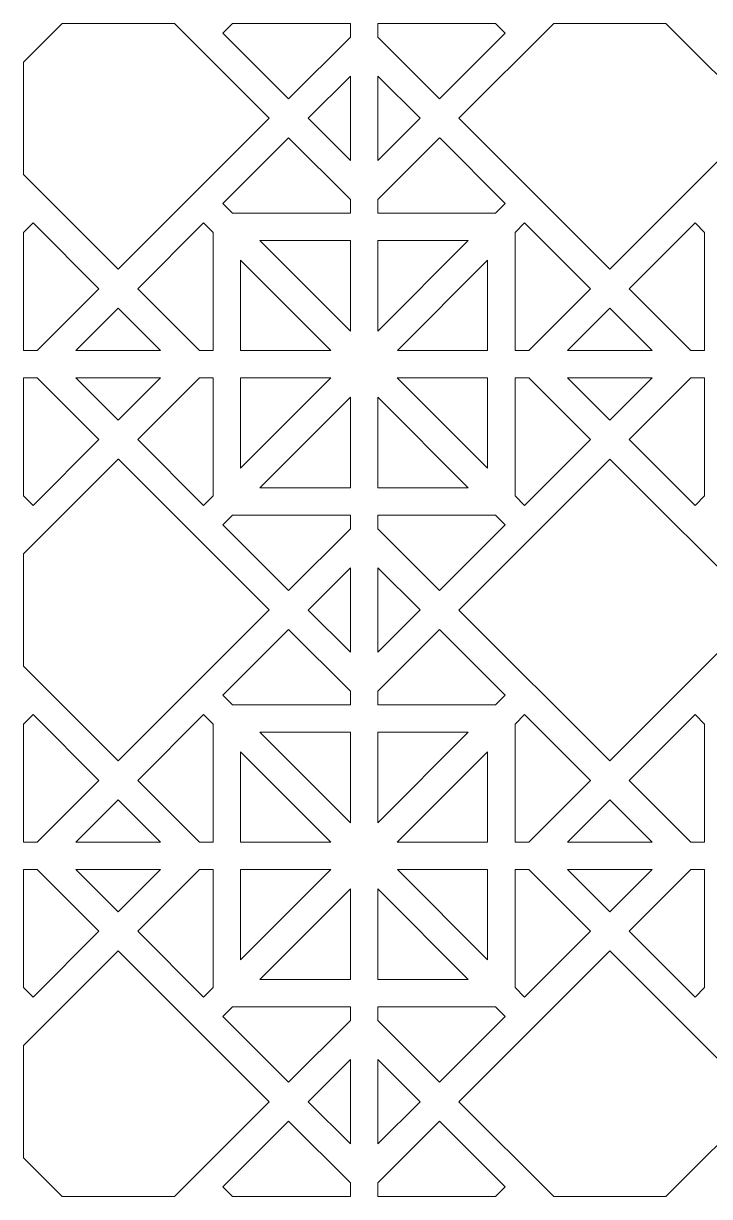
# Model space of a CAD drawing. Header units: centimetres. Extents: x -88 to 88, y -43 to 43.
# Drawn here: x 2.8 to 52.8, y -42.7 to 42.7 of the extents above; entities that cross this region are included whole.
import ezdxf

# ---------------------------------------------------------------- set-up
doc = ezdxf.new("R2010")
doc.units = ezdxf.units.CM
doc.header["$MEASUREMENT"] = 0
doc.layers.add('layer 1', color=7, linetype='Continuous')

msp = doc.modelspace()

# ---------------------------------------------------------------- linework, layer by layer
at = {"layer": 'layer 1', "color": 114, "lineweight": 9}
for points, knots in [([(22.17366, 37.23366), (22.17366, 37.23366), (17.38078, 42.02651), (17.38078, 42.02651), (17.38078, 42.02651), (17.38078, 42.02651), (18.08345, 42.72918), (18.08345, 42.72918), (18.08345, 42.72918), (18.08345, 42.72918), (26.66918, 42.72919), (26.66918, 42.72919), (26.66918, 42.72919), (26.66918, 42.72919), (26.66918, 41.72918), (26.66918, 41.72918), (26.66918, 41.72918), (26.66918, 41.72918), (22.17366, 37.23366), (22.17366, 37.23366)], [0, 0, 0, 0, 0.16666667, 0.16666667, 0.16666667, 0.16666667, 0.33333333, 0.33333333, 0.33333333, 0.33333333, 0.5, 0.5, 0.5, 0.5, 0.66666667, 0.66666667, 0.66666667, 0.66666667, 1, 1, 1, 1]), ([(9.75943, 24.81944), (9.75943, 24.81944), (2.84973, 31.72917), (2.84973, 31.72917), (2.84973, 31.72917), (2.84973, 31.72917), (2.84972, 39.90974), (2.84972, 39.90974), (2.84972, 39.90974), (2.84972, 39.90974), (5.66916, 42.72916), (5.66916, 42.72916), (5.66916, 42.72916), (5.66916, 42.72916), (13.8497, 42.72917), (13.8497, 42.72917), (13.8497, 42.72917), (13.8497, 42.72917), (20.75943, 35.81945), (20.75943, 35.81945), (20.75943, 35.81945), (20.75943, 35.81945), (9.75943, 24.81944), (9.75943, 24.81944)], [0, 0, 0, 0, 0.14285714, 0.14285714, 0.14285714, 0.14285714, 0.28571429, 0.28571429, 0.28571429, 0.28571429, 0.42857143, 0.42857143, 0.42857143, 0.42857143, 0.57142857, 0.57142857, 0.57142857, 0.57142857, 0.71428571, 0.71428571, 0.71428571, 0.71428571, 1, 1, 1, 1]), ([(37.25488, 42.72917), (37.25488, 42.72917), (37.95752, 42.02652), (37.95752, 42.02652), (37.95752, 42.02652), (37.95752, 42.02652), (33.16467, 37.23367), (33.16467, 37.23367), (33.16467, 37.23367), (33.16467, 37.23367), (28.66918, 41.72917), (28.66918, 41.72917), (28.66918, 41.72917), (28.66918, 41.72917), (28.66918, 42.72917), (28.66918, 42.72917), (28.66918, 42.72917), (28.66918, 42.72917), (37.25488, 42.72917), (37.25488, 42.72917)], [0, 0, 0, 0, 0.16666667, 0.16666667, 0.16666667, 0.16666667, 0.33333333, 0.33333333, 0.33333333, 0.33333333, 0.5, 0.5, 0.5, 0.5, 0.66666667, 0.66666667, 0.66666667, 0.66666667, 1, 1, 1, 1]), ([(34.57891, 35.81944), (34.57891, 35.81944), (41.48862, 42.72917), (41.48862, 42.72917), (41.48862, 42.72917), (41.48862, 42.72917), (49.66917, 42.72916), (49.66917, 42.72916), (49.66917, 42.72916), (49.66917, 42.72916), (56.57889, 35.81945), (56.57889, 35.81945), (56.57889, 35.81945), (56.57889, 35.81945), (45.57891, 24.81944), (45.57891, 24.81944), (45.57891, 24.81944), (45.57891, 24.81944), (34.57891, 35.81944), (34.57891, 35.81944)], [0, 0, 0, 0, 0.16666667, 0.16666667, 0.16666667, 0.16666667, 0.33333333, 0.33333333, 0.33333333, 0.33333333, 0.5, 0.5, 0.5, 0.5, 0.66666667, 0.66666667, 0.66666667, 0.66666667, 1, 1, 1, 1]), ([(23.58787, 35.81946), (23.58787, 35.81946), (26.66918, 32.73815), (26.66918, 32.73815), (26.66918, 32.73815), (26.66918, 32.73815), (26.66918, 38.90076), (26.66918, 38.90076), (26.66918, 38.90076), (26.66918, 38.90076), (23.58787, 35.81946), (23.58787, 35.81946)], [0, 0, 0, 0, 0.25, 0.25, 0.25, 0.25, 0.5, 0.5, 0.5, 0.5, 1, 1, 1, 1]), ([(28.66918, 38.90074), (28.66918, 38.90074), (28.66918, 32.73817), (28.66918, 32.73817), (28.66918, 32.73817), (28.66918, 32.73817), (31.75047, 35.81945), (31.75047, 35.81945), (31.75047, 35.81945), (31.75047, 35.81945), (28.66918, 38.90074), (28.66918, 38.90074)], [0, 0, 0, 0, 0.25, 0.25, 0.25, 0.25, 0.5, 0.5, 0.5, 0.5, 1, 1, 1, 1]), ([(26.66918, 28.90972), (26.66918, 28.90972), (26.66918, 29.90973), (26.66918, 29.90973), (26.66918, 29.90973), (26.66918, 29.90973), (22.17366, 34.40525), (22.17366, 34.40525), (22.17366, 34.40525), (22.17366, 34.40525), (17.38076, 29.61236), (17.38076, 29.61236), (17.38076, 29.61236), (17.38076, 29.61236), (18.08341, 28.90972), (18.08341, 28.90972), (18.08341, 28.90972), (18.08341, 28.90972), (26.66918, 28.90972), (26.66918, 28.90972)], [0, 0, 0, 0, 0.16666667, 0.16666667, 0.16666667, 0.16666667, 0.33333333, 0.33333333, 0.33333333, 0.33333333, 0.5, 0.5, 0.5, 0.5, 0.66666667, 0.66666667, 0.66666667, 0.66666667, 1, 1, 1, 1]), ([(28.66918, 28.90972), (28.66918, 28.90972), (28.66918, 29.90971), (28.66918, 29.90971), (28.66918, 29.90971), (28.66918, 29.90971), (33.1647, 34.40522), (33.1647, 34.40522), (33.1647, 34.40522), (33.1647, 34.40522), (33.20351, 34.36641), (33.20351, 34.36641), (33.20351, 34.36641), (33.20351, 34.36641), (33.20353, 34.36639), (33.20353, 34.36639), (33.20353, 34.36639), (33.20353, 34.36639), (37.95755, 29.61235), (37.95755, 29.61235), (37.95755, 29.61235), (37.95755, 29.61235), (37.25493, 28.90974), (37.25493, 28.90974), (37.25493, 28.90974), (37.25493, 28.90974), (28.66918, 28.90972), (28.66918, 28.90972)], [0, 0, 0, 0, 0.125, 0.125, 0.125, 0.125, 0.25, 0.25, 0.25, 0.25, 0.375, 0.375, 0.375, 0.375, 0.5, 0.5, 0.5, 0.5, 0.625, 0.625, 0.625, 0.625, 0.75, 0.75, 0.75, 0.75, 1, 1, 1, 1]), ([(3.84966, 18.90966), (3.84966, 18.90966), (2.84973, 18.90967), (2.84973, 18.90967), (2.84973, 18.90967), (2.84973, 18.90967), (2.84971, 27.49543), (2.84971, 27.49543), (2.84971, 27.49543), (2.84971, 27.49543), (3.55238, 28.19809), (3.55238, 28.19809), (3.55238, 28.19809), (3.55238, 28.19809), (8.34523, 23.40524), (8.34523, 23.40524), (8.34523, 23.40524), (8.34523, 23.40524), (3.84966, 18.90966), (3.84966, 18.90966)], [0, 0, 0, 0, 0.16666667, 0.16666667, 0.16666667, 0.16666667, 0.33333333, 0.33333333, 0.33333333, 0.33333333, 0.5, 0.5, 0.5, 0.5, 0.66666667, 0.66666667, 0.66666667, 0.66666667, 1, 1, 1, 1]), ([(11.17366, 23.40525), (11.17366, 23.40525), (15.66924, 18.90966), (15.66924, 18.90966), (15.66924, 18.90966), (15.66924, 18.90966), (16.66918, 18.90965), (16.66918, 18.90965), (16.66918, 18.90965), (16.66918, 18.90965), (16.66918, 27.49551), (16.66918, 27.49551), (16.66918, 27.49551), (16.66918, 27.49551), (15.96654, 28.19815), (15.96654, 28.19815), (15.96654, 28.19815), (15.96654, 28.19815), (11.17366, 23.40525), (11.17366, 23.40525)], [0, 0, 0, 0, 0.16666667, 0.16666667, 0.16666667, 0.16666667, 0.33333333, 0.33333333, 0.33333333, 0.33333333, 0.5, 0.5, 0.5, 0.5, 0.66666667, 0.66666667, 0.66666667, 0.66666667, 1, 1, 1, 1]), ([(44.16469, 23.40523), (44.16469, 23.40523), (39.37179, 28.19813), (39.37179, 28.19813), (39.37179, 28.19813), (39.37179, 28.19813), (38.66918, 27.49555), (38.66918, 27.49555), (38.66918, 27.49555), (38.66918, 27.49555), (38.66918, 18.90975), (38.66918, 18.90975), (38.66918, 18.90975), (38.66918, 18.90975), (39.66921, 18.90975), (39.66921, 18.90975), (39.66921, 18.90975), (39.66921, 18.90975), (44.16469, 23.40523), (44.16469, 23.40523)], [0, 0, 0, 0, 0.16666667, 0.16666667, 0.16666667, 0.16666667, 0.33333333, 0.33333333, 0.33333333, 0.33333333, 0.5, 0.5, 0.5, 0.5, 0.66666667, 0.66666667, 0.66666667, 0.66666667, 1, 1, 1, 1]), ([(52.48863, 18.90976), (52.48863, 18.90976), (51.48859, 18.90975), (51.48859, 18.90975), (51.48859, 18.90975), (51.48859, 18.90975), (46.99313, 23.40524), (46.99313, 23.40524), (46.99313, 23.40524), (46.99313, 23.40524), (51.78599, 28.19811), (51.78599, 28.19811), (51.78599, 28.19811), (51.78599, 28.19811), (52.48863, 27.49547), (52.48863, 27.49547), (52.48863, 27.49547), (52.48863, 27.49547), (52.48863, 18.90976), (52.48863, 18.90976)], [0, 0, 0, 0, 0.16666667, 0.16666667, 0.16666667, 0.16666667, 0.33333333, 0.33333333, 0.33333333, 0.33333333, 0.5, 0.5, 0.5, 0.5, 0.66666667, 0.66666667, 0.66666667, 0.66666667, 1, 1, 1, 1]), ([(26.66917, 20.32395), (26.66917, 20.32395), (26.66916, 26.90969), (26.66916, 26.90969), (26.66916, 26.90969), (26.66916, 26.90969), (20.08341, 26.90971), (20.08341, 26.90971), (20.08341, 26.90971), (20.08341, 26.90971), (26.66917, 20.32395), (26.66917, 20.32395)], [0, 0, 0, 0, 0.25, 0.25, 0.25, 0.25, 0.5, 0.5, 0.5, 0.5, 1, 1, 1, 1]), ([(28.66916, 26.90969), (28.66916, 26.90969), (28.66915, 20.32393), (28.66915, 20.32393), (28.66915, 20.32393), (28.66915, 20.32393), (35.25493, 26.90971), (35.25493, 26.90971), (35.25493, 26.90971), (35.25493, 26.90971), (28.66916, 26.90969), (28.66916, 26.90969)], [0, 0, 0, 0, 0.25, 0.25, 0.25, 0.25, 0.5, 0.5, 0.5, 0.5, 1, 1, 1, 1]), ([(25.25495, 18.90973), (25.25495, 18.90973), (18.66919, 25.4955), (18.66919, 25.4955), (18.66919, 25.4955), (18.66919, 25.4955), (18.6692, 18.90974), (18.6692, 18.90974), (18.6692, 18.90974), (18.6692, 18.90974), (25.25495, 18.90973), (25.25495, 18.90973)], [0, 0, 0, 0, 0.25, 0.25, 0.25, 0.25, 0.5, 0.5, 0.5, 0.5, 1, 1, 1, 1]), ([(30.09752, 18.90975), (30.09752, 18.90975), (36.66917, 18.90975), (36.66917, 18.90975), (36.66917, 18.90975), (36.66917, 18.90975), (36.66916, 25.49552), (36.66916, 25.49552), (36.66916, 25.49552), (36.66916, 25.49552), (30.09752, 18.90975), (30.09752, 18.90975)], [0, 0, 0, 0, 0.25, 0.25, 0.25, 0.25, 0.5, 0.5, 0.5, 0.5, 1, 1, 1, 1]), ([(6.67809, 18.90967), (6.67809, 18.90967), (12.84081, 18.90966), (12.84081, 18.90966), (12.84081, 18.90966), (12.84081, 18.90966), (9.75945, 21.99103), (9.75945, 21.99103), (9.75945, 21.99103), (9.75945, 21.99103), (6.67809, 18.90967), (6.67809, 18.90967)], [0, 0, 0, 0, 0.25, 0.25, 0.25, 0.25, 0.5, 0.5, 0.5, 0.5, 1, 1, 1, 1]), ([(42.49763, 18.90976), (42.49763, 18.90976), (48.66017, 18.90975), (48.66017, 18.90975), (48.66017, 18.90975), (48.66017, 18.90975), (45.5789, 21.99101), (45.5789, 21.99101), (45.5789, 21.99101), (45.5789, 21.99101), (42.49763, 18.90976), (42.49763, 18.90976)], [0, 0, 0, 0, 0.25, 0.25, 0.25, 0.25, 0.5, 0.5, 0.5, 0.5, 1, 1, 1, 1]), ([(3.84979, 16.90967), (3.84979, 16.90967), (2.84973, 16.90966), (2.84973, 16.90966), (2.84973, 16.90966), (2.84973, 16.90966), (2.84973, 8.3239), (2.84973, 8.3239), (2.84973, 8.3239), (2.84973, 8.3239), (3.55231, 7.62134), (3.55231, 7.62134), (3.55231, 7.62134), (3.55231, 7.62134), (8.34523, 12.41422), (8.34523, 12.41422), (8.34523, 12.41422), (8.34523, 12.41422), (3.84979, 16.90967), (3.84979, 16.90967)], [0, 0, 0, 0, 0.16666667, 0.16666667, 0.16666667, 0.16666667, 0.33333333, 0.33333333, 0.33333333, 0.33333333, 0.5, 0.5, 0.5, 0.5, 0.66666667, 0.66666667, 0.66666667, 0.66666667, 1, 1, 1, 1]), ([(6.67814, 16.90974), (6.67814, 16.90974), (12.84076, 16.90975), (12.84076, 16.90975), (12.84076, 16.90975), (12.84076, 16.90975), (9.75945, 13.82843), (9.75945, 13.82843), (9.75945, 13.82843), (9.75945, 13.82843), (6.67814, 16.90974), (6.67814, 16.90974)], [0, 0, 0, 0, 0.25, 0.25, 0.25, 0.25, 0.5, 0.5, 0.5, 0.5, 1, 1, 1, 1]), ([(15.96653, 7.62135), (15.96653, 7.62135), (11.17367, 12.41421), (11.17367, 12.41421), (11.17367, 12.41421), (11.17367, 12.41421), (15.66918, 16.90974), (15.66918, 16.90974), (15.66918, 16.90974), (15.66918, 16.90974), (16.66918, 16.90974), (16.66918, 16.90974), (16.66918, 16.90974), (16.66918, 16.90974), (16.66918, 8.32401), (16.66918, 8.32401), (16.66918, 8.32401), (16.66918, 8.32401), (15.96653, 7.62135), (15.96653, 7.62135)], [0, 0, 0, 0, 0.16666667, 0.16666667, 0.16666667, 0.16666667, 0.33333333, 0.33333333, 0.33333333, 0.33333333, 0.5, 0.5, 0.5, 0.5, 0.66666667, 0.66666667, 0.66666667, 0.66666667, 1, 1, 1, 1]), ([(18.6692, 16.90974), (18.6692, 16.90974), (25.25498, 16.90973), (25.25498, 16.90973), (25.25498, 16.90973), (25.25498, 16.90973), (18.6692, 10.32398), (18.6692, 10.32398), (18.6692, 10.32398), (18.6692, 10.32398), (18.6692, 16.90974), (18.6692, 16.90974)], [0, 0, 0, 0, 0.25, 0.25, 0.25, 0.25, 0.5, 0.5, 0.5, 0.5, 1, 1, 1, 1]), ([(36.66916, 10.32394), (36.66916, 10.32394), (30.08337, 16.90975), (30.08337, 16.90975), (30.08337, 16.90975), (30.08337, 16.90975), (36.66916, 16.90975), (36.66916, 16.90975), (36.66916, 16.90975), (36.66916, 16.90975), (36.66916, 10.32394), (36.66916, 10.32394)], [0, 0, 0, 0, 0.25, 0.25, 0.25, 0.25, 0.5, 0.5, 0.5, 0.5, 1, 1, 1, 1]), ([(44.16469, 12.41418), (44.16469, 12.41418), (39.66915, 16.90975), (39.66915, 16.90975), (39.66915, 16.90975), (39.66915, 16.90975), (38.66918, 16.90975), (38.66918, 16.90975), (38.66918, 16.90975), (38.66918, 16.90975), (38.66919, 8.32393), (38.66919, 8.32393), (38.66919, 8.32393), (38.66919, 8.32393), (39.37179, 7.62132), (39.37179, 7.62132), (39.37179, 7.62132), (39.37179, 7.62132), (44.16469, 12.41418), (44.16469, 12.41418)], [0, 0, 0, 0, 0.16666667, 0.16666667, 0.16666667, 0.16666667, 0.33333333, 0.33333333, 0.33333333, 0.33333333, 0.5, 0.5, 0.5, 0.5, 0.66666667, 0.66666667, 0.66666667, 0.66666667, 1, 1, 1, 1]), ([(45.57891, 13.8284), (45.57891, 13.8284), (48.66023, 16.90975), (48.66023, 16.90975), (48.66023, 16.90975), (48.66023, 16.90975), (42.49757, 16.90975), (42.49757, 16.90975), (42.49757, 16.90975), (42.49757, 16.90975), (45.57891, 13.8284), (45.57891, 13.8284)], [0, 0, 0, 0, 0.25, 0.25, 0.25, 0.25, 0.5, 0.5, 0.5, 0.5, 1, 1, 1, 1]), ([(52.48863, 8.32387), (52.48863, 8.32387), (52.48863, 16.90975), (52.48863, 16.90975), (52.48863, 16.90975), (52.48863, 16.90975), (51.48865, 16.90975), (51.48865, 16.90975), (51.48865, 16.90975), (51.48865, 16.90975), (46.99312, 12.41418), (46.99312, 12.41418), (46.99312, 12.41418), (46.99312, 12.41418), (51.78602, 7.62128), (51.78602, 7.62128), (51.78602, 7.62128), (51.78602, 7.62128), (52.48863, 8.32387), (52.48863, 8.32387)], [0, 0, 0, 0, 0.16666667, 0.16666667, 0.16666667, 0.16666667, 0.33333333, 0.33333333, 0.33333333, 0.33333333, 0.5, 0.5, 0.5, 0.5, 0.66666667, 0.66666667, 0.66666667, 0.66666667, 1, 1, 1, 1]), ([(26.66915, 15.49551), (26.66915, 15.49551), (26.66916, 8.90974), (26.66916, 8.90974), (26.66916, 8.90974), (26.66916, 8.90974), (20.08338, 8.90974), (20.08338, 8.90974), (20.08338, 8.90974), (20.08338, 8.90974), (26.66915, 15.49551), (26.66915, 15.49551)], [0, 0, 0, 0, 0.25, 0.25, 0.25, 0.25, 0.5, 0.5, 0.5, 0.5, 1, 1, 1, 1]), ([(28.66917, 15.49552), (28.66917, 15.49552), (28.66917, 8.90974), (28.66917, 8.90974), (28.66917, 8.90974), (28.66917, 8.90974), (35.25496, 8.90972), (35.25496, 8.90972), (35.25496, 8.90972), (35.25496, 8.90972), (28.66917, 15.49552), (28.66917, 15.49552)], [0, 0, 0, 0, 0.25, 0.25, 0.25, 0.25, 0.5, 0.5, 0.5, 0.5, 1, 1, 1, 1]), ([(9.75945, 11), (9.75945, 11), (2.84971, 4.0903), (2.84971, 4.0903), (2.84971, 4.0903), (2.84971, 4.0903), (2.84972, -4.09027), (2.84972, -4.09027), (2.84972, -4.09027), (2.84972, -4.09027), (9.75945, -10.99998), (9.75945, -10.99998), (9.75945, -10.99998), (9.75945, -10.99998), (20.75944, 0.00001), (20.75944, 0.00001), (20.75944, 0.00001), (20.75944, 0.00001), (9.76945, 10.99), (9.76945, 10.99), (9.76945, 10.99), (9.76945, 10.99), (9.76944, 10.99001), (9.76944, 10.99001), (9.76944, 10.99001), (9.76944, 10.99001), (9.75945, 11), (9.75945, 11)], [0, 0, 0, 0, 0.125, 0.125, 0.125, 0.125, 0.25, 0.25, 0.25, 0.25, 0.375, 0.375, 0.375, 0.375, 0.5, 0.5, 0.5, 0.5, 0.625, 0.625, 0.625, 0.625, 0.75, 0.75, 0.75, 0.75, 1, 1, 1, 1]), ([(45.57891, -10.99999), (45.57891, -10.99999), (56.57888, 0.00001), (56.57888, 0.00001), (56.57888, 0.00001), (56.57888, 0.00001), (45.5789, 10.99998), (45.5789, 10.99998), (45.5789, 10.99998), (45.5789, 10.99998), (34.57891, 0), (34.57891, 0), (34.57891, 0), (34.57891, 0), (45.57891, -10.99999), (45.57891, -10.99999)], [0, 0, 0, 0, 0.2, 0.2, 0.2, 0.2, 0.4, 0.4, 0.4, 0.4, 0.6, 0.6, 0.6, 0.6, 1, 1, 1, 1]), ([(22.17366, 1.41422), (22.17366, 1.41422), (26.66918, 5.90973), (26.66918, 5.90973), (26.66918, 5.90973), (26.66918, 5.90973), (26.66918, 6.90972), (26.66918, 6.90972), (26.66918, 6.90972), (26.66918, 6.90972), (18.08333, 6.90974), (18.08333, 6.90974), (18.08333, 6.90974), (18.08333, 6.90974), (17.38076, 6.20712), (17.38076, 6.20712), (17.38076, 6.20712), (17.38076, 6.20712), (22.17366, 1.41422), (22.17366, 1.41422)], [0, 0, 0, 0, 0.16666667, 0.16666667, 0.16666667, 0.16666667, 0.33333333, 0.33333333, 0.33333333, 0.33333333, 0.5, 0.5, 0.5, 0.5, 0.66666667, 0.66666667, 0.66666667, 0.66666667, 1, 1, 1, 1]), ([(28.66919, 5.90971), (28.66919, 5.90971), (28.66918, 6.9097), (28.66918, 6.9097), (28.66918, 6.9097), (28.66918, 6.9097), (37.25499, 6.90972), (37.25499, 6.90972), (37.25499, 6.90972), (37.25499, 6.90972), (37.95757, 6.20712), (37.95757, 6.20712), (37.95757, 6.20712), (37.95757, 6.20712), (33.16468, 1.41423), (33.16468, 1.41423), (33.16468, 1.41423), (33.16468, 1.41423), (28.66919, 5.90971), (28.66919, 5.90971)], [0, 0, 0, 0, 0.16666667, 0.16666667, 0.16666667, 0.16666667, 0.33333333, 0.33333333, 0.33333333, 0.33333333, 0.5, 0.5, 0.5, 0.5, 0.66666667, 0.66666667, 0.66666667, 0.66666667, 1, 1, 1, 1]), ([(26.66917, 3.0813), (26.66917, 3.0813), (26.66918, -3.0813), (26.66918, -3.0813), (26.66918, -3.0813), (26.66918, -3.0813), (23.58787, 0), (23.58787, 0), (23.58787, 0), (23.58787, 0), (26.66917, 3.0813), (26.66917, 3.0813)], [0, 0, 0, 0, 0.25, 0.25, 0.25, 0.25, 0.5, 0.5, 0.5, 0.5, 1, 1, 1, 1]), ([(28.66917, -3.08128), (28.66917, -3.08128), (28.66917, 3.08131), (28.66917, 3.08131), (28.66917, 3.08131), (28.66917, 3.08131), (31.75046, 0.00002), (31.75046, 0.00002), (31.75046, 0.00002), (31.75046, 0.00002), (28.66917, -3.08128), (28.66917, -3.08128)], [0, 0, 0, 0, 0.25, 0.25, 0.25, 0.25, 0.5, 0.5, 0.5, 0.5, 1, 1, 1, 1]), ([(26.66918, -6.90974), (26.66918, -6.90974), (18.08343, -6.90973), (18.08343, -6.90973), (18.08343, -6.90973), (18.08343, -6.90973), (17.38078, -6.20707), (17.38078, -6.20707), (17.38078, -6.20707), (17.38078, -6.20707), (22.17365, -1.41421), (22.17365, -1.41421), (22.17365, -1.41421), (22.17365, -1.41421), (26.66918, -5.90973), (26.66918, -5.90973), (26.66918, -5.90973), (26.66918, -5.90973), (26.66918, -6.90898), (26.66918, -6.90898), (26.66918, -6.90898), (26.66918, -6.90898), (26.66918, -6.90973), (26.66918, -6.90973), (26.66918, -6.90973), (26.66918, -6.90973), (26.66918, -6.90974), (26.66918, -6.90974)], [0, 0, 0, 0, 0.125, 0.125, 0.125, 0.125, 0.25, 0.25, 0.25, 0.25, 0.375, 0.375, 0.375, 0.375, 0.5, 0.5, 0.5, 0.5, 0.625, 0.625, 0.625, 0.625, 0.75, 0.75, 0.75, 0.75, 1, 1, 1, 1]), ([(37.25488, -6.90973), (37.25488, -6.90973), (28.66919, -6.90973), (28.66919, -6.90973), (28.66919, -6.90973), (28.66919, -6.90973), (28.66916, -5.90973), (28.66916, -5.90973), (28.66916, -5.90973), (28.66916, -5.90973), (33.16469, -1.41421), (33.16469, -1.41421), (33.16469, -1.41421), (33.16469, -1.41421), (37.95753, -6.20704), (37.95753, -6.20704), (37.95753, -6.20704), (37.95753, -6.20704), (37.25488, -6.90973), (37.25488, -6.90973)], [0, 0, 0, 0, 0.16666667, 0.16666667, 0.16666667, 0.16666667, 0.33333333, 0.33333333, 0.33333333, 0.33333333, 0.5, 0.5, 0.5, 0.5, 0.66666667, 0.66666667, 0.66666667, 0.66666667, 1, 1, 1, 1]), ([(2.84973, -16.90973), (2.84973, -16.90973), (3.84972, -16.90973), (3.84972, -16.90973), (3.84972, -16.90973), (3.84972, -16.90973), (8.34523, -12.41421), (8.34523, -12.41421), (8.34523, -12.41421), (8.34523, -12.41421), (3.55236, -7.62134), (3.55236, -7.62134), (3.55236, -7.62134), (3.55236, -7.62134), (2.84973, -8.32398), (2.84973, -8.32398), (2.84973, -8.32398), (2.84973, -8.32398), (2.84973, -16.90973), (2.84973, -16.90973)], [0, 0, 0, 0, 0.16666667, 0.16666667, 0.16666667, 0.16666667, 0.33333333, 0.33333333, 0.33333333, 0.33333333, 0.5, 0.5, 0.5, 0.5, 0.66666667, 0.66666667, 0.66666667, 0.66666667, 1, 1, 1, 1]), ([(15.66913, -16.90968), (15.66913, -16.90968), (16.66918, -16.90968), (16.66918, -16.90968), (16.66918, -16.90968), (16.66918, -16.90968), (16.66918, -8.32391), (16.66918, -8.32391), (16.66918, -8.32391), (16.66918, -8.32391), (15.96657, -7.6213), (15.96657, -7.6213), (15.96657, -7.6213), (15.96657, -7.6213), (11.17367, -12.4142), (11.17367, -12.4142), (11.17367, -12.4142), (11.17367, -12.4142), (15.66913, -16.90968), (15.66913, -16.90968)], [0, 0, 0, 0, 0.16666667, 0.16666667, 0.16666667, 0.16666667, 0.33333333, 0.33333333, 0.33333333, 0.33333333, 0.5, 0.5, 0.5, 0.5, 0.66666667, 0.66666667, 0.66666667, 0.66666667, 1, 1, 1, 1]), ([(38.66918, -16.90967), (38.66918, -16.90967), (39.66922, -16.90967), (39.66922, -16.90967), (39.66922, -16.90967), (39.66922, -16.90967), (44.16469, -12.41419), (44.16469, -12.41419), (44.16469, -12.41419), (44.16469, -12.41419), (39.37177, -7.62128), (39.37177, -7.62128), (39.37177, -7.62128), (39.37177, -7.62128), (38.66918, -8.32385), (38.66918, -8.32385), (38.66918, -8.32385), (38.66918, -8.32385), (38.66918, -16.90967), (38.66918, -16.90967)], [0, 0, 0, 0, 0.16666667, 0.16666667, 0.16666667, 0.16666667, 0.33333333, 0.33333333, 0.33333333, 0.33333333, 0.5, 0.5, 0.5, 0.5, 0.66666667, 0.66666667, 0.66666667, 0.66666667, 1, 1, 1, 1]), ([(51.48864, -16.90973), (51.48864, -16.90973), (46.99312, -12.41419), (46.99312, -12.41419), (46.99312, -12.41419), (46.99312, -12.41419), (51.786, -7.62129), (51.786, -7.62129), (51.786, -7.62129), (51.786, -7.62129), (52.48863, -8.32392), (52.48863, -8.32392), (52.48863, -8.32392), (52.48863, -8.32392), (52.48863, -16.90973), (52.48863, -16.90973), (52.48863, -16.90973), (52.48863, -16.90973), (51.48864, -16.90973), (51.48864, -16.90973)], [0, 0, 0, 0, 0.16666667, 0.16666667, 0.16666667, 0.16666667, 0.33333333, 0.33333333, 0.33333333, 0.33333333, 0.5, 0.5, 0.5, 0.5, 0.66666667, 0.66666667, 0.66666667, 0.66666667, 1, 1, 1, 1]), ([(26.66915, -15.49552), (26.66915, -15.49552), (26.66916, -8.90975), (26.66916, -8.90975), (26.66916, -8.90975), (26.66916, -8.90975), (20.08338, -8.90975), (20.08338, -8.90975), (20.08338, -8.90975), (20.08338, -8.90975), (26.66915, -15.49552), (26.66915, -15.49552)], [0, 0, 0, 0, 0.25, 0.25, 0.25, 0.25, 0.5, 0.5, 0.5, 0.5, 1, 1, 1, 1]), ([(28.66917, -15.49553), (28.66917, -15.49553), (28.66917, -8.90975), (28.66917, -8.90975), (28.66917, -8.90975), (28.66917, -8.90975), (35.25496, -8.90973), (35.25496, -8.90973), (35.25496, -8.90973), (35.25496, -8.90973), (28.66917, -15.49553), (28.66917, -15.49553)], [0, 0, 0, 0, 0.25, 0.25, 0.25, 0.25, 0.5, 0.5, 0.5, 0.5, 1, 1, 1, 1]), ([(18.6692, -16.90975), (18.6692, -16.90975), (25.25498, -16.90974), (25.25498, -16.90974), (25.25498, -16.90974), (25.25498, -16.90974), (18.6692, -10.32399), (18.6692, -10.32399), (18.6692, -10.32399), (18.6692, -10.32399), (18.6692, -16.90975), (18.6692, -16.90975)], [0, 0, 0, 0, 0.25, 0.25, 0.25, 0.25, 0.5, 0.5, 0.5, 0.5, 1, 1, 1, 1]), ([(36.66916, -10.32395), (36.66916, -10.32395), (30.08337, -16.90976), (30.08337, -16.90976), (30.08337, -16.90976), (30.08337, -16.90976), (36.66916, -16.90976), (36.66916, -16.90976), (36.66916, -16.90976), (36.66916, -16.90976), (36.66916, -10.32395), (36.66916, -10.32395)], [0, 0, 0, 0, 0.25, 0.25, 0.25, 0.25, 0.5, 0.5, 0.5, 0.5, 1, 1, 1, 1]), ([(9.75944, -13.82843), (9.75944, -13.82843), (12.84075, -16.90973), (12.84075, -16.90973), (12.84075, -16.90973), (12.84075, -16.90973), (6.67816, -16.90973), (6.67816, -16.90973), (6.67816, -16.90973), (6.67816, -16.90973), (9.75944, -13.82843), (9.75944, -13.82843)], [0, 0, 0, 0, 0.25, 0.25, 0.25, 0.25, 0.5, 0.5, 0.5, 0.5, 1, 1, 1, 1]), ([(42.49764, -16.90967), (42.49764, -16.90967), (48.66016, -16.90967), (48.66016, -16.90967), (48.66016, -16.90967), (48.66016, -16.90967), (45.5789, -13.82841), (45.5789, -13.82841), (45.5789, -13.82841), (45.5789, -13.82841), (42.49764, -16.90967), (42.49764, -16.90967)], [0, 0, 0, 0, 0.25, 0.25, 0.25, 0.25, 0.5, 0.5, 0.5, 0.5, 1, 1, 1, 1]), ([(3.55234, -28.19809), (3.55234, -28.19809), (2.84973, -27.49551), (2.84973, -27.49551), (2.84973, -27.49551), (2.84973, -27.49551), (2.84973, -18.90973), (2.84973, -18.90973), (2.84973, -18.90973), (2.84973, -18.90973), (3.84973, -18.90973), (3.84973, -18.90973), (3.84973, -18.90973), (3.84973, -18.90973), (8.34523, -23.40522), (8.34523, -23.40522), (8.34523, -23.40522), (8.34523, -23.40522), (3.55234, -28.19809), (3.55234, -28.19809)], [0, 0, 0, 0, 0.16666667, 0.16666667, 0.16666667, 0.16666667, 0.33333333, 0.33333333, 0.33333333, 0.33333333, 0.5, 0.5, 0.5, 0.5, 0.66666667, 0.66666667, 0.66666667, 0.66666667, 1, 1, 1, 1]), ([(12.84071, -18.90973), (12.84071, -18.90973), (6.67817, -18.90973), (6.67817, -18.90973), (6.67817, -18.90973), (6.67817, -18.90973), (9.75944, -21.99101), (9.75944, -21.99101), (9.75944, -21.99101), (9.75944, -21.99101), (12.84071, -18.90973), (12.84071, -18.90973)], [0, 0, 0, 0, 0.25, 0.25, 0.25, 0.25, 0.5, 0.5, 0.5, 0.5, 1, 1, 1, 1]), ([(16.66918, -27.49539), (16.66918, -27.49539), (16.66918, -18.90967), (16.66918, -18.90967), (16.66918, -18.90967), (16.66918, -18.90967), (15.66923, -18.90967), (15.66923, -18.90967), (15.66923, -18.90967), (15.66923, -18.90967), (11.17367, -23.40524), (11.17367, -23.40524), (11.17367, -23.40524), (11.17367, -23.40524), (15.96651, -28.19807), (15.96651, -28.19807), (15.96651, -28.19807), (15.96651, -28.19807), (16.66918, -27.49539), (16.66918, -27.49539)], [0, 0, 0, 0, 0.16666667, 0.16666667, 0.16666667, 0.16666667, 0.33333333, 0.33333333, 0.33333333, 0.33333333, 0.5, 0.5, 0.5, 0.5, 0.66666667, 0.66666667, 0.66666667, 0.66666667, 1, 1, 1, 1]), ([(25.25495, -18.90974), (25.25495, -18.90974), (18.66919, -25.49551), (18.66919, -25.49551), (18.66919, -25.49551), (18.66919, -25.49551), (18.6692, -18.90975), (18.6692, -18.90975), (18.6692, -18.90975), (18.6692, -18.90975), (25.25495, -18.90974), (25.25495, -18.90974)], [0, 0, 0, 0, 0.25, 0.25, 0.25, 0.25, 0.5, 0.5, 0.5, 0.5, 1, 1, 1, 1]), ([(30.09752, -18.90976), (30.09752, -18.90976), (36.66917, -18.90976), (36.66917, -18.90976), (36.66917, -18.90976), (36.66917, -18.90976), (36.66916, -25.49553), (36.66916, -25.49553), (36.66916, -25.49553), (36.66916, -25.49553), (30.09752, -18.90976), (30.09752, -18.90976)], [0, 0, 0, 0, 0.25, 0.25, 0.25, 0.25, 0.5, 0.5, 0.5, 0.5, 1, 1, 1, 1]), ([(39.66914, -18.90969), (39.66914, -18.90969), (38.66918, -18.90969), (38.66918, -18.90969), (38.66918, -18.90969), (38.66918, -18.90969), (38.66917, -27.49546), (38.66917, -27.49546), (38.66917, -27.49546), (38.66917, -27.49546), (39.3718, -28.19809), (39.3718, -28.19809), (39.3718, -28.19809), (39.3718, -28.19809), (44.16468, -23.40525), (44.16468, -23.40525), (44.16468, -23.40525), (44.16468, -23.40525), (39.66914, -18.90969), (39.66914, -18.90969)], [0, 0, 0, 0, 0.16666667, 0.16666667, 0.16666667, 0.16666667, 0.33333333, 0.33333333, 0.33333333, 0.33333333, 0.5, 0.5, 0.5, 0.5, 0.66666667, 0.66666667, 0.66666667, 0.66666667, 1, 1, 1, 1]), ([(42.49756, -18.90968), (42.49756, -18.90968), (48.66024, -18.90967), (48.66024, -18.90967), (48.66024, -18.90967), (48.66024, -18.90967), (45.5839, -21.98603), (45.5839, -21.98603), (45.5839, -21.98603), (45.5839, -21.98603), (42.49756, -18.90968), (42.49756, -18.90968)], [0, 0, 0, 0, 0.25, 0.25, 0.25, 0.25, 0.5, 0.5, 0.5, 0.5, 1, 1, 1, 1]), ([(51.78601, -28.19815), (51.78601, -28.19815), (46.99312, -23.40524), (46.99312, -23.40524), (46.99312, -23.40524), (46.99312, -23.40524), (51.48862, -18.90973), (51.48862, -18.90973), (51.48862, -18.90973), (51.48862, -18.90973), (52.48863, -18.90973), (52.48863, -18.90973), (52.48863, -18.90973), (52.48863, -18.90973), (52.48862, -27.49552), (52.48862, -27.49552), (52.48862, -27.49552), (52.48862, -27.49552), (51.78601, -28.19815), (51.78601, -28.19815)], [0, 0, 0, 0, 0.16666667, 0.16666667, 0.16666667, 0.16666667, 0.33333333, 0.33333333, 0.33333333, 0.33333333, 0.5, 0.5, 0.5, 0.5, 0.66666667, 0.66666667, 0.66666667, 0.66666667, 1, 1, 1, 1]), ([(26.66917, -20.32396), (26.66917, -20.32396), (26.66916, -26.9097), (26.66916, -26.9097), (26.66916, -26.9097), (26.66916, -26.9097), (20.08341, -26.90972), (20.08341, -26.90972), (20.08341, -26.90972), (20.08341, -26.90972), (26.66917, -20.32396), (26.66917, -20.32396)], [0, 0, 0, 0, 0.25, 0.25, 0.25, 0.25, 0.5, 0.5, 0.5, 0.5, 1, 1, 1, 1]), ([(28.66916, -26.9097), (28.66916, -26.9097), (28.66915, -20.32394), (28.66915, -20.32394), (28.66915, -20.32394), (28.66915, -20.32394), (35.25493, -26.90972), (35.25493, -26.90972), (35.25493, -26.90972), (35.25493, -26.90972), (28.66916, -26.9097), (28.66916, -26.9097)], [0, 0, 0, 0, 0.25, 0.25, 0.25, 0.25, 0.5, 0.5, 0.5, 0.5, 1, 1, 1, 1]), ([(9.75944, -24.81944), (9.75944, -24.81944), (2.84973, -31.72913), (2.84973, -31.72913), (2.84973, -31.72913), (2.84973, -31.72913), (2.84973, -39.90973), (2.84973, -39.90973), (2.84973, -39.90973), (2.84973, -39.90973), (5.66919, -42.72919), (5.66919, -42.72919), (5.66919, -42.72919), (5.66919, -42.72919), (13.84968, -42.72918), (13.84968, -42.72918), (13.84968, -42.72918), (13.84968, -42.72918), (20.75944, -35.81944), (20.75944, -35.81944), (20.75944, -35.81944), (20.75944, -35.81944), (9.75944, -24.81944), (9.75944, -24.81944)], [0, 0, 0, 0, 0.14285714, 0.14285714, 0.14285714, 0.14285714, 0.28571429, 0.28571429, 0.28571429, 0.28571429, 0.42857143, 0.42857143, 0.42857143, 0.42857143, 0.57142857, 0.57142857, 0.57142857, 0.57142857, 0.71428571, 0.71428571, 0.71428571, 0.71428571, 1, 1, 1, 1]), ([(49.66916, -42.72918), (49.66916, -42.72918), (41.48863, -42.72918), (41.48863, -42.72918), (41.48863, -42.72918), (41.48863, -42.72918), (34.5789, -35.81945), (34.5789, -35.81945), (34.5789, -35.81945), (34.5789, -35.81945), (45.57891, -24.81945), (45.57891, -24.81945), (45.57891, -24.81945), (45.57891, -24.81945), (56.57889, -35.81944), (56.57889, -35.81944), (56.57889, -35.81944), (56.57889, -35.81944), (49.66916, -42.72918), (49.66916, -42.72918)], [0, 0, 0, 0, 0.16666667, 0.16666667, 0.16666667, 0.16666667, 0.33333333, 0.33333333, 0.33333333, 0.33333333, 0.5, 0.5, 0.5, 0.5, 0.66666667, 0.66666667, 0.66666667, 0.66666667, 1, 1, 1, 1]), ([(26.66918, -29.90972), (26.66918, -29.90972), (26.66918, -28.90973), (26.66918, -28.90973), (26.66918, -28.90973), (26.66918, -28.90973), (18.08329, -28.90971), (18.08329, -28.90971), (18.08329, -28.90971), (18.08329, -28.90971), (17.38073, -29.6123), (17.38073, -29.6123), (17.38073, -29.6123), (17.38073, -29.6123), (22.17366, -34.40523), (22.17366, -34.40523), (22.17366, -34.40523), (22.17366, -34.40523), (26.66918, -29.90972), (26.66918, -29.90972)], [0, 0, 0, 0, 0.16666667, 0.16666667, 0.16666667, 0.16666667, 0.33333333, 0.33333333, 0.33333333, 0.33333333, 0.5, 0.5, 0.5, 0.5, 0.66666667, 0.66666667, 0.66666667, 0.66666667, 1, 1, 1, 1]), ([(33.16468, -34.40522), (33.16468, -34.40522), (28.66918, -29.90973), (28.66918, -29.90973), (28.66918, -29.90973), (28.66918, -29.90973), (28.66919, -28.90973), (28.66919, -28.90973), (28.66919, -28.90973), (28.66919, -28.90973), (37.25501, -28.90973), (37.25501, -28.90973), (37.25501, -28.90973), (37.25501, -28.90973), (37.95759, -29.61231), (37.95759, -29.61231), (37.95759, -29.61231), (37.95759, -29.61231), (33.16468, -34.40522), (33.16468, -34.40522)], [0, 0, 0, 0, 0.16666667, 0.16666667, 0.16666667, 0.16666667, 0.33333333, 0.33333333, 0.33333333, 0.33333333, 0.5, 0.5, 0.5, 0.5, 0.66666667, 0.66666667, 0.66666667, 0.66666667, 1, 1, 1, 1]), ([(23.58789, -35.81946), (23.58789, -35.81946), (26.66918, -32.73814), (26.66918, -32.73814), (26.66918, -32.73814), (26.66918, -32.73814), (26.66918, -38.90075), (26.66918, -38.90075), (26.66918, -38.90075), (26.66918, -38.90075), (23.58789, -35.81946), (23.58789, -35.81946)], [0, 0, 0, 0, 0.25, 0.25, 0.25, 0.25, 0.5, 0.5, 0.5, 0.5, 1, 1, 1, 1]), ([(28.66918, -32.73818), (28.66918, -32.73818), (31.75048, -35.81943), (31.75048, -35.81943), (31.75048, -35.81943), (31.75048, -35.81943), (28.66919, -38.90072), (28.66919, -38.90072), (28.66919, -38.90072), (28.66919, -38.90072), (28.66918, -32.73818), (28.66918, -32.73818)], [0, 0, 0, 0, 0.25, 0.25, 0.25, 0.25, 0.5, 0.5, 0.5, 0.5, 1, 1, 1, 1]), ([(26.66918, -42.72919), (26.66918, -42.72919), (18.0834, -42.72918), (18.0834, -42.72918), (18.0834, -42.72918), (18.0834, -42.72918), (17.38075, -42.02653), (17.38075, -42.02653), (17.38075, -42.02653), (17.38075, -42.02653), (22.17366, -37.23366), (22.17366, -37.23366), (22.17366, -37.23366), (22.17366, -37.23366), (26.66918, -41.72918), (26.66918, -41.72918), (26.66918, -41.72918), (26.66918, -41.72918), (26.66918, -42.72919), (26.66918, -42.72919)], [0, 0, 0, 0, 0.16666667, 0.16666667, 0.16666667, 0.16666667, 0.33333333, 0.33333333, 0.33333333, 0.33333333, 0.5, 0.5, 0.5, 0.5, 0.66666667, 0.66666667, 0.66666667, 0.66666667, 1, 1, 1, 1]), ([(28.66918, -42.72918), (28.66918, -42.72918), (37.25495, -42.72918), (37.25495, -42.72918), (37.25495, -42.72918), (37.25495, -42.72918), (37.95757, -42.02655), (37.95757, -42.02655), (37.95757, -42.02655), (37.95757, -42.02655), (33.16467, -37.23366), (33.16467, -37.23366), (33.16467, -37.23366), (33.16467, -37.23366), (28.66917, -41.72918), (28.66917, -41.72918), (28.66917, -41.72918), (28.66917, -41.72918), (28.66918, -42.72918), (28.66918, -42.72918)], [0, 0, 0, 0, 0.16666667, 0.16666667, 0.16666667, 0.16666667, 0.33333333, 0.33333333, 0.33333333, 0.33333333, 0.5, 0.5, 0.5, 0.5, 0.66666667, 0.66666667, 0.66666667, 0.66666667, 1, 1, 1, 1])]:
    msp.add_open_spline(points, degree=3, knots=knots, dxfattribs=at)

doc.saveas('drawing.dxf')
